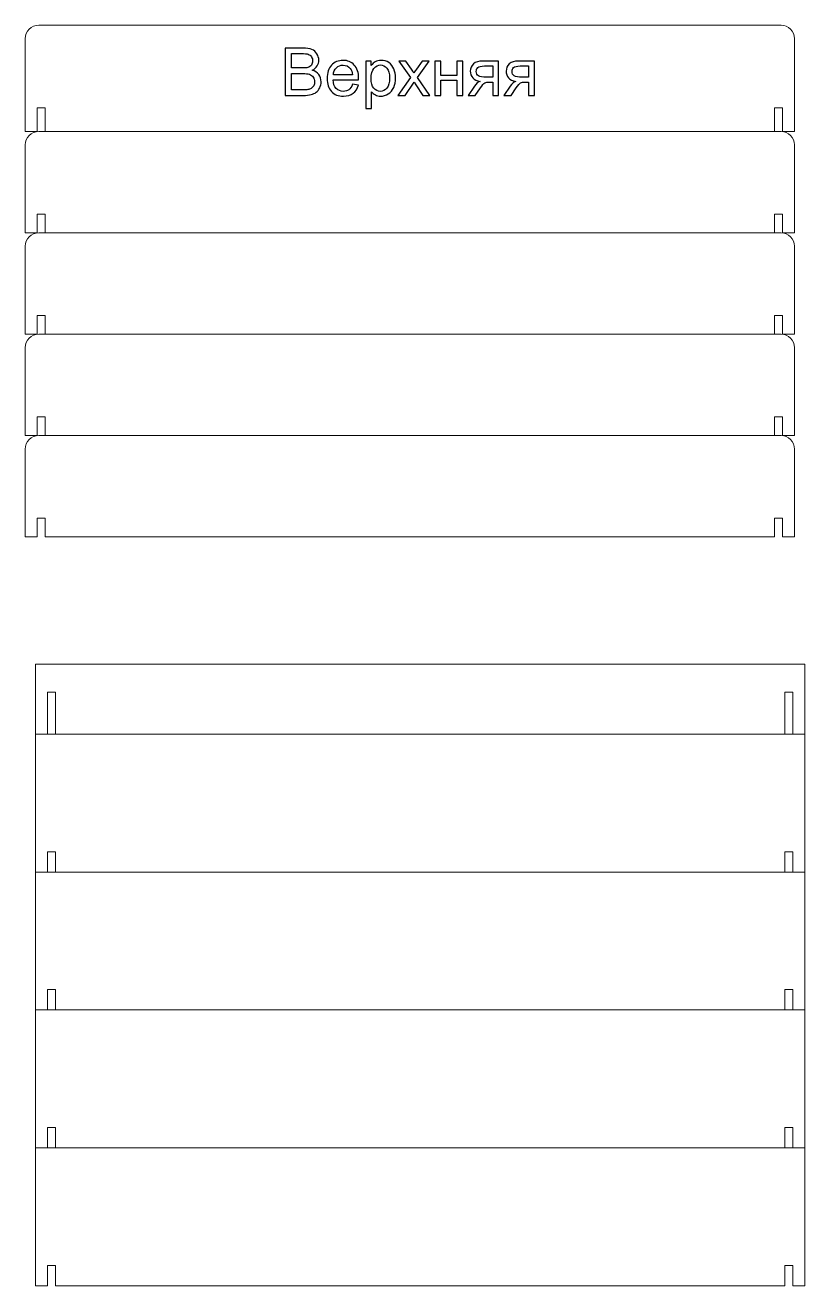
# Model space of a CAD drawing. Header units: millimetres. Extents: x -454 to 990, y 281 to 1604.
# Drawn here: x 413 to 990, y 281 to 1215 of the extents above; entities that cross this region are included whole.
import ezdxf

# ---------------------------------------------------------------- set-up
doc = ezdxf.new("R2010")
doc.units = ezdxf.units.MM
doc.header["$MEASUREMENT"] = 0
doc.layers.add('layer 1', color=7, linetype='Continuous')

msp = doc.modelspace()

# ---------------------------------------------------------------- linework, layer by layer
at = {"layer": 'layer 1', "color": 250, "lineweight": 9}
for points, knots in [([(967.9104, 1136.2406), (967.9104, 1136.2406), (967.9104, 1153.7273), (967.9104, 1153.7273), (967.9104, 1153.7273), (967.9104, 1153.7273), (969.0148, 1153.7273), (969.0148, 1153.7273), (969.0148, 1153.7273), (969.0148, 1153.7273), (972.7148, 1153.7273), (972.7148, 1153.7273), (972.7148, 1153.7273), (972.7148, 1153.7273), (973.8104, 1153.7273), (973.8104, 1153.7273), (973.8104, 1153.7273), (973.8104, 1153.7273), (973.8104, 1136.2351), (973.8104, 1136.2351), (973.8104, 1136.2351), (973.8104, 1136.2351), (982.7204, 1136.1908), (982.7204, 1136.1908), (982.7204, 1136.1908), (982.7204, 1136.1908), (982.7204, 1204.9337), (982.7204, 1204.9337), (982.7204, 1204.9337), (982.7204, 1210.4337), (978.2152, 1214.9337), (972.7244, 1214.9337), (972.7244, 1214.9337), (972.7244, 1214.9337), (422.7164, 1214.9337), (422.7164, 1214.9337), (422.7164, 1214.9337), (417.2256, 1214.9337), (412.7204, 1210.4336), (412.7204, 1204.9337), (412.7204, 1204.9337), (412.7204, 1204.9337), (412.7204, 1136.1908), (412.7204, 1136.1908), (412.7204, 1136.1908), (412.7204, 1136.1908), (421.6148, 1136.1908), (421.6148, 1136.1908), (421.6148, 1136.1908), (421.6148, 1136.1908), (421.6148, 1153.6273), (421.6148, 1153.6273), (421.6148, 1153.6273), (421.6148, 1153.6273), (422.726, 1153.6273), (422.726, 1153.6273), (422.726, 1153.6273), (422.726, 1153.6273), (426.426, 1153.6273), (426.426, 1153.6273), (426.426, 1153.6273), (426.426, 1153.6273), (427.5148, 1153.6273), (427.5148, 1153.6273), (427.5148, 1153.6273), (427.5148, 1153.6273), (427.5148, 1136.191), (427.5148, 1136.191)], [0, 0, 0, 0, 0.05555556, 0.05555556, 0.05555556, 0.05555556, 0.11111111, 0.11111111, 0.11111111, 0.11111111, 0.16666667, 0.16666667, 0.16666667, 0.16666667, 0.22222222, 0.22222222, 0.22222222, 0.22222222, 0.27777778, 0.27777778, 0.27777778, 0.27777778, 0.33333333, 0.33333333, 0.33333333, 0.33333333, 0.38888889, 0.38888889, 0.38888889, 0.38888889, 0.44444444, 0.44444444, 0.44444444, 0.44444444, 0.5, 0.5, 0.5, 0.5, 0.55555556, 0.55555556, 0.55555556, 0.55555556, 0.61111111, 0.61111111, 0.61111111, 0.61111111, 0.66666667, 0.66666667, 0.66666667, 0.66666667, 0.72222222, 0.72222222, 0.72222222, 0.72222222, 0.77777778, 0.77777778, 0.77777778, 0.77777778, 0.83333333, 0.83333333, 0.83333333, 0.83333333, 0.88888889, 0.88888889, 0.88888889, 0.88888889, 1, 1, 1, 1]), ([(967.9104, 1061.1193), (967.9104, 1061.1193), (967.9104, 1075.0195), (967.9104, 1075.0195), (967.9104, 1075.0195), (967.9104, 1075.0195), (969.0148, 1075.0195), (969.0148, 1075.0195), (969.0148, 1075.0195), (969.0148, 1075.0195), (972.7148, 1075.0195), (972.7148, 1075.0195), (972.7148, 1075.0195), (972.7148, 1075.0195), (973.8104, 1075.0195), (973.8104, 1075.0195), (973.8104, 1075.0195), (973.8104, 1075.0195), (973.8104, 1061.1138), (973.8104, 1061.1138), (973.8104, 1061.1138), (973.8104, 1061.1138), (982.7204, 1061.0695), (982.7204, 1061.0695), (982.7204, 1061.0695), (982.7204, 1061.0695), (982.7204, 1126.2259), (982.7204, 1126.2259), (982.7204, 1126.2259), (982.7204, 1131.7259), (978.2152, 1136.2259), (972.7244, 1136.2259), (972.7244, 1136.2259), (972.7244, 1136.2259), (422.7164, 1136.2259), (422.7164, 1136.2259), (422.7164, 1136.2259), (417.2256, 1136.2259), (412.7204, 1131.7258), (412.7204, 1126.2259), (412.7204, 1126.2259), (412.7204, 1126.2259), (412.7204, 1061.0695), (412.7204, 1061.0695), (412.7204, 1061.0695), (412.7204, 1061.0695), (421.6148, 1061.0814), (421.6148, 1061.0814), (421.6148, 1061.0814), (421.6148, 1061.0814), (421.6148, 1074.9195), (421.6148, 1074.9195), (421.6148, 1074.9195), (421.6148, 1074.9195), (422.726, 1074.9195), (422.726, 1074.9195), (422.726, 1074.9195), (422.726, 1074.9195), (426.426, 1074.9195), (426.426, 1074.9195), (426.426, 1074.9195), (426.426, 1074.9195), (427.5148, 1074.9195), (427.5148, 1074.9195), (427.5148, 1074.9195), (427.5148, 1074.9195), (427.5148, 1061.0697), (427.5148, 1061.0697)], [0, 0, 0, 0, 0.05555556, 0.05555556, 0.05555556, 0.05555556, 0.11111111, 0.11111111, 0.11111111, 0.11111111, 0.16666667, 0.16666667, 0.16666667, 0.16666667, 0.22222222, 0.22222222, 0.22222222, 0.22222222, 0.27777778, 0.27777778, 0.27777778, 0.27777778, 0.33333333, 0.33333333, 0.33333333, 0.33333333, 0.38888889, 0.38888889, 0.38888889, 0.38888889, 0.44444444, 0.44444444, 0.44444444, 0.44444444, 0.5, 0.5, 0.5, 0.5, 0.55555556, 0.55555556, 0.55555556, 0.55555556, 0.61111111, 0.61111111, 0.61111111, 0.61111111, 0.66666667, 0.66666667, 0.66666667, 0.66666667, 0.72222222, 0.72222222, 0.72222222, 0.72222222, 0.77777778, 0.77777778, 0.77777778, 0.77777778, 0.83333333, 0.83333333, 0.83333333, 0.83333333, 0.88888889, 0.88888889, 0.88888889, 0.88888889, 1, 1, 1, 1]), ([(967.9104, 985.9844), (967.9104, 985.9844), (967.9104, 999.8846), (967.9104, 999.8846), (967.9104, 999.8846), (967.9104, 999.8846), (969.0148, 999.8846), (969.0148, 999.8846), (969.0148, 999.8846), (969.0148, 999.8846), (972.7148, 999.8846), (972.7148, 999.8846), (972.7148, 999.8846), (972.7148, 999.8846), (973.8104, 999.8846), (973.8104, 999.8846), (973.8104, 999.8846), (973.8104, 999.8846), (973.8104, 985.9789), (973.8104, 985.9789), (973.8104, 985.9789), (973.8104, 985.9789), (982.7204, 985.9346), (982.7204, 985.9346), (982.7204, 985.9346), (982.7204, 985.9346), (982.7204, 1051.091), (982.7204, 1051.091), (982.7204, 1051.091), (982.7204, 1056.591), (978.2152, 1061.091), (972.7244, 1061.091), (972.7244, 1061.091), (972.7244, 1061.091), (422.7164, 1061.091), (422.7164, 1061.091), (422.7164, 1061.091), (417.2256, 1061.091), (412.7204, 1056.5909), (412.7204, 1051.091), (412.7204, 1051.091), (412.7204, 1051.091), (412.7204, 985.9346), (412.7204, 985.9346), (412.7204, 985.9346), (412.7204, 985.9346), (421.6148, 985.9465), (421.6148, 985.9465), (421.6148, 985.9465), (421.6148, 985.9465), (421.6148, 999.7846), (421.6148, 999.7846), (421.6148, 999.7846), (421.6148, 999.7846), (422.726, 999.7846), (422.726, 999.7846), (422.726, 999.7846), (422.726, 999.7846), (426.426, 999.7846), (426.426, 999.7846), (426.426, 999.7846), (426.426, 999.7846), (427.5148, 999.7846), (427.5148, 999.7846), (427.5148, 999.7846), (427.5148, 999.7846), (427.5148, 985.9348), (427.5148, 985.9348)], [0, 0, 0, 0, 0.05555556, 0.05555556, 0.05555556, 0.05555556, 0.11111111, 0.11111111, 0.11111111, 0.11111111, 0.16666667, 0.16666667, 0.16666667, 0.16666667, 0.22222222, 0.22222222, 0.22222222, 0.22222222, 0.27777778, 0.27777778, 0.27777778, 0.27777778, 0.33333333, 0.33333333, 0.33333333, 0.33333333, 0.38888889, 0.38888889, 0.38888889, 0.38888889, 0.44444444, 0.44444444, 0.44444444, 0.44444444, 0.5, 0.5, 0.5, 0.5, 0.55555556, 0.55555556, 0.55555556, 0.55555556, 0.61111111, 0.61111111, 0.61111111, 0.61111111, 0.66666667, 0.66666667, 0.66666667, 0.66666667, 0.72222222, 0.72222222, 0.72222222, 0.72222222, 0.77777778, 0.77777778, 0.77777778, 0.77777778, 0.83333333, 0.83333333, 0.83333333, 0.83333333, 0.88888889, 0.88888889, 0.88888889, 0.88888889, 1, 1, 1, 1]), ([(967.9104, 910.8424), (967.9104, 910.8424), (967.9104, 924.7426), (967.9104, 924.7426), (967.9104, 924.7426), (967.9104, 924.7426), (969.0148, 924.7426), (969.0148, 924.7426), (969.0148, 924.7426), (969.0148, 924.7426), (972.7148, 924.7426), (972.7148, 924.7426), (972.7148, 924.7426), (972.7148, 924.7426), (973.8104, 924.7426), (973.8104, 924.7426), (973.8104, 924.7426), (973.8104, 924.7426), (973.8104, 910.8369), (973.8104, 910.8369), (973.8104, 910.8369), (973.8104, 910.8369), (982.7204, 910.7926), (982.7204, 910.7926), (982.7204, 910.7926), (982.7204, 910.7926), (982.7204, 975.949), (982.7204, 975.949), (982.7204, 975.949), (982.7204, 981.449), (978.2152, 985.949), (972.7244, 985.949), (972.7244, 985.949), (972.7244, 985.949), (422.7164, 985.949), (422.7164, 985.949), (422.7164, 985.949), (417.2256, 985.949), (412.7204, 981.4489), (412.7204, 975.949), (412.7204, 975.949), (412.7204, 975.949), (412.7204, 910.7926), (412.7204, 910.7926), (412.7204, 910.7926), (412.7204, 910.7926), (421.6148, 910.8045), (421.6148, 910.8045), (421.6148, 910.8045), (421.6148, 910.8045), (421.6148, 924.6426), (421.6148, 924.6426), (421.6148, 924.6426), (421.6148, 924.6426), (422.726, 924.6426), (422.726, 924.6426), (422.726, 924.6426), (422.726, 924.6426), (426.426, 924.6426), (426.426, 924.6426), (426.426, 924.6426), (426.426, 924.6426), (427.5148, 924.6426), (427.5148, 924.6426), (427.5148, 924.6426), (427.5148, 924.6426), (427.5148, 910.7928), (427.5148, 910.7928)], [0, 0, 0, 0, 0.05555556, 0.05555556, 0.05555556, 0.05555556, 0.11111111, 0.11111111, 0.11111111, 0.11111111, 0.16666667, 0.16666667, 0.16666667, 0.16666667, 0.22222222, 0.22222222, 0.22222222, 0.22222222, 0.27777778, 0.27777778, 0.27777778, 0.27777778, 0.33333333, 0.33333333, 0.33333333, 0.33333333, 0.38888889, 0.38888889, 0.38888889, 0.38888889, 0.44444444, 0.44444444, 0.44444444, 0.44444444, 0.5, 0.5, 0.5, 0.5, 0.55555556, 0.55555556, 0.55555556, 0.55555556, 0.61111111, 0.61111111, 0.61111111, 0.61111111, 0.66666667, 0.66666667, 0.66666667, 0.66666667, 0.72222222, 0.72222222, 0.72222222, 0.72222222, 0.77777778, 0.77777778, 0.77777778, 0.77777778, 0.83333333, 0.83333333, 0.83333333, 0.83333333, 0.88888889, 0.88888889, 0.88888889, 0.88888889, 1, 1, 1, 1]), ([(973.8104, 835.702), (973.8104, 835.702), (982.7204, 835.6577), (982.7204, 835.6577), (982.7204, 835.6577), (982.7204, 835.6577), (982.7204, 900.8141), (982.7204, 900.8141), (982.7204, 900.8141), (982.7204, 906.3141), (978.2152, 910.8141), (972.7244, 910.8141), (972.7244, 910.8141), (972.7244, 910.8141), (422.7164, 910.8141), (422.7164, 910.8141), (422.7164, 910.8141), (417.2256, 910.8141), (412.7204, 906.314), (412.7204, 900.8141), (412.7204, 900.8141), (412.7204, 900.8141), (412.7204, 835.6577), (412.7204, 835.6577), (412.7204, 835.6577), (412.7204, 835.6577), (421.6148, 835.6696), (421.6148, 835.6696), (421.6148, 835.6696), (421.6148, 835.6696), (421.6148, 849.5077), (421.6148, 849.5077), (421.6148, 849.5077), (421.6148, 849.5077), (422.726, 849.5077), (422.726, 849.5077), (422.726, 849.5077), (422.726, 849.5077), (426.426, 849.5077), (426.426, 849.5077), (426.426, 849.5077), (426.426, 849.5077), (427.5148, 849.5077), (427.5148, 849.5077), (427.5148, 849.5077), (427.5148, 849.5077), (427.5148, 835.6579), (427.5148, 835.6579), (427.5148, 835.6579), (427.5148, 835.6579), (967.9104, 835.7075), (967.9104, 835.7075), (967.9104, 835.7075), (967.9104, 835.7075), (967.9104, 849.6077), (967.9104, 849.6077), (967.9104, 849.6077), (967.9104, 849.6077), (969.0148, 849.6077), (969.0148, 849.6077), (969.0148, 849.6077), (969.0148, 849.6077), (972.7148, 849.6077), (972.7148, 849.6077), (972.7148, 849.6077), (972.7148, 849.6077), (973.8104, 849.6077), (973.8104, 849.6077), (973.8104, 849.6077), (973.8104, 849.6077), (973.8104, 835.702), (973.8104, 835.702)], [0, 0, 0, 0, 0.05263158, 0.05263158, 0.05263158, 0.05263158, 0.10526316, 0.10526316, 0.10526316, 0.10526316, 0.15789474, 0.15789474, 0.15789474, 0.15789474, 0.21052632, 0.21052632, 0.21052632, 0.21052632, 0.26315789, 0.26315789, 0.26315789, 0.26315789, 0.31578947, 0.31578947, 0.31578947, 0.31578947, 0.36842105, 0.36842105, 0.36842105, 0.36842105, 0.42105263, 0.42105263, 0.42105263, 0.42105263, 0.47368421, 0.47368421, 0.47368421, 0.47368421, 0.52631579, 0.52631579, 0.52631579, 0.52631579, 0.57894737, 0.57894737, 0.57894737, 0.57894737, 0.63157895, 0.63157895, 0.63157895, 0.63157895, 0.68421053, 0.68421053, 0.68421053, 0.68421053, 0.73684211, 0.73684211, 0.73684211, 0.73684211, 0.78947368, 0.78947368, 0.78947368, 0.78947368, 0.84210526, 0.84210526, 0.84210526, 0.84210526, 0.89473684, 0.89473684, 0.89473684, 0.89473684, 1, 1, 1, 1]), ([(975.5463, 689.4929), (975.5463, 689.4929), (975.5463, 720.6747), (975.5463, 720.6747), (975.5463, 720.6747), (975.5463, 720.6747), (976.6443, 720.6747), (976.6443, 720.6747), (976.6443, 720.6747), (976.6443, 720.6747), (980.3443, 720.6747), (980.3443, 720.6747), (980.3443, 720.6747), (980.3443, 720.6747), (981.4463, 720.6747), (981.4463, 720.6747), (981.4463, 720.6747), (981.4463, 720.6747), (981.4463, 689.489), (981.4463, 689.489), (981.4463, 689.489), (981.4463, 689.489), (990.3443, 689.489), (990.3443, 689.489), (990.3443, 689.489), (990.3443, 689.489), (990.3443, 741.3829), (990.3443, 741.3829), (990.3443, 741.3829), (990.3443, 741.3829), (420.3443, 741.3829), (420.3443, 741.3829), (420.3443, 741.3829), (420.3443, 741.3829), (420.3443, 689.489), (420.3443, 689.489), (420.3443, 689.489), (420.3443, 689.489), (429.2311, 689.4891), (429.2311, 689.4891), (429.2311, 689.4891), (429.2311, 689.4891), (429.2311, 720.6747), (429.2311, 720.6747), (429.2311, 720.6747), (429.2311, 720.6747), (430.3443, 720.6747), (430.3443, 720.6747), (430.3443, 720.6747), (430.3443, 720.6747), (434.0443, 720.6747), (434.0443, 720.6747), (434.0443, 720.6747), (434.0443, 720.6747), (435.1311, 720.6747), (435.1311, 720.6747), (435.1311, 720.6747), (435.1311, 720.6747), (435.1311, 689.491), (435.1311, 689.491)], [0, 0, 0, 0, 0.0625, 0.0625, 0.0625, 0.0625, 0.125, 0.125, 0.125, 0.125, 0.1875, 0.1875, 0.1875, 0.1875, 0.25, 0.25, 0.25, 0.25, 0.3125, 0.3125, 0.3125, 0.3125, 0.375, 0.375, 0.375, 0.375, 0.4375, 0.4375, 0.4375, 0.4375, 0.5, 0.5, 0.5, 0.5, 0.5625, 0.5625, 0.5625, 0.5625, 0.625, 0.625, 0.625, 0.625, 0.6875, 0.6875, 0.6875, 0.6875, 0.75, 0.75, 0.75, 0.75, 0.8125, 0.8125, 0.8125, 0.8125, 0.875, 0.875, 0.875, 0.875, 1, 1, 1, 1]), ([(975.5463, 587.2966), (975.5463, 587.2966), (975.5463, 602.4035), (975.5463, 602.4035), (975.5463, 602.4035), (975.5463, 602.4035), (976.6443, 602.4035), (976.6443, 602.4035), (976.6443, 602.4035), (976.6443, 602.4035), (980.3443, 602.4035), (980.3443, 602.4035), (980.3443, 602.4035), (980.3443, 602.4035), (981.4463, 602.4035), (981.4463, 602.4035), (981.4463, 602.4035), (981.4463, 602.4035), (981.4463, 587.2927), (981.4463, 587.2927), (981.4463, 587.2927), (981.4463, 587.2927), (990.3443, 587.2927), (990.3443, 587.2927), (990.3443, 587.2927), (990.3443, 587.2927), (990.3443, 689.4916), (990.3443, 689.4916), (990.3443, 689.4916), (990.3443, 689.4916), (420.3443, 689.4916), (420.3443, 689.4916), (420.3443, 689.4916), (420.3443, 689.4916), (420.3443, 587.2927), (420.3443, 587.2927), (420.3443, 587.2927), (420.3443, 587.2927), (429.2311, 587.2928), (429.2311, 587.2928), (429.2311, 587.2928), (429.2311, 587.2928), (429.2311, 602.4035), (429.2311, 602.4035), (429.2311, 602.4035), (429.2311, 602.4035), (430.3443, 602.4035), (430.3443, 602.4035), (430.3443, 602.4035), (430.3443, 602.4035), (434.0443, 602.4035), (434.0443, 602.4035), (434.0443, 602.4035), (434.0443, 602.4035), (435.1311, 602.4035), (435.1311, 602.4035), (435.1311, 602.4035), (435.1311, 602.4035), (435.1311, 587.2947), (435.1311, 587.2947)], [0, 0, 0, 0, 0.0625, 0.0625, 0.0625, 0.0625, 0.125, 0.125, 0.125, 0.125, 0.1875, 0.1875, 0.1875, 0.1875, 0.25, 0.25, 0.25, 0.25, 0.3125, 0.3125, 0.3125, 0.3125, 0.375, 0.375, 0.375, 0.375, 0.4375, 0.4375, 0.4375, 0.4375, 0.5, 0.5, 0.5, 0.5, 0.5625, 0.5625, 0.5625, 0.5625, 0.625, 0.625, 0.625, 0.625, 0.6875, 0.6875, 0.6875, 0.6875, 0.75, 0.75, 0.75, 0.75, 0.8125, 0.8125, 0.8125, 0.8125, 0.875, 0.875, 0.875, 0.875, 1, 1, 1, 1]), ([(975.5463, 485.0999), (975.5463, 485.0999), (975.5463, 500.2068), (975.5463, 500.2068), (975.5463, 500.2068), (975.5463, 500.2068), (976.6443, 500.2068), (976.6443, 500.2068), (976.6443, 500.2068), (976.6443, 500.2068), (980.3443, 500.2068), (980.3443, 500.2068), (980.3443, 500.2068), (980.3443, 500.2068), (981.4463, 500.2068), (981.4463, 500.2068), (981.4463, 500.2068), (981.4463, 500.2068), (981.4463, 485.096), (981.4463, 485.096), (981.4463, 485.096), (981.4463, 485.096), (990.3443, 485.096), (990.3443, 485.096), (990.3443, 485.096), (990.3443, 485.096), (990.3443, 587.2949), (990.3443, 587.2949), (990.3443, 587.2949), (990.3443, 587.2949), (420.3443, 587.2949), (420.3443, 587.2949), (420.3443, 587.2949), (420.3443, 587.2949), (420.3443, 485.096), (420.3443, 485.096), (420.3443, 485.096), (420.3443, 485.096), (429.2311, 485.0961), (429.2311, 485.0961), (429.2311, 485.0961), (429.2311, 485.0961), (429.2311, 500.2068), (429.2311, 500.2068), (429.2311, 500.2068), (429.2311, 500.2068), (430.3443, 500.2068), (430.3443, 500.2068), (430.3443, 500.2068), (430.3443, 500.2068), (434.0443, 500.2068), (434.0443, 500.2068), (434.0443, 500.2068), (434.0443, 500.2068), (435.1311, 500.2068), (435.1311, 500.2068), (435.1311, 500.2068), (435.1311, 500.2068), (435.1311, 485.098), (435.1311, 485.098)], [0, 0, 0, 0, 0.0625, 0.0625, 0.0625, 0.0625, 0.125, 0.125, 0.125, 0.125, 0.1875, 0.1875, 0.1875, 0.1875, 0.25, 0.25, 0.25, 0.25, 0.3125, 0.3125, 0.3125, 0.3125, 0.375, 0.375, 0.375, 0.375, 0.4375, 0.4375, 0.4375, 0.4375, 0.5, 0.5, 0.5, 0.5, 0.5625, 0.5625, 0.5625, 0.5625, 0.625, 0.625, 0.625, 0.625, 0.6875, 0.6875, 0.6875, 0.6875, 0.75, 0.75, 0.75, 0.75, 0.8125, 0.8125, 0.8125, 0.8125, 0.875, 0.875, 0.875, 0.875, 1, 1, 1, 1]), ([(975.5463, 382.9032), (975.5463, 382.9032), (975.5463, 398.0101), (975.5463, 398.0101), (975.5463, 398.0101), (975.5463, 398.0101), (976.6443, 398.0101), (976.6443, 398.0101), (976.6443, 398.0101), (976.6443, 398.0101), (980.3443, 398.0101), (980.3443, 398.0101), (980.3443, 398.0101), (980.3443, 398.0101), (981.4463, 398.0101), (981.4463, 398.0101), (981.4463, 398.0101), (981.4463, 398.0101), (981.4463, 382.8993), (981.4463, 382.8993), (981.4463, 382.8993), (981.4463, 382.8993), (990.3443, 382.8993), (990.3443, 382.8993), (990.3443, 382.8993), (990.3443, 382.8993), (990.3443, 485.0982), (990.3443, 485.0982), (990.3443, 485.0982), (990.3443, 485.0982), (420.3443, 485.0982), (420.3443, 485.0982), (420.3443, 485.0982), (420.3443, 485.0982), (420.3443, 382.8993), (420.3443, 382.8993), (420.3443, 382.8993), (420.3443, 382.8993), (429.2311, 382.8994), (429.2311, 382.8994), (429.2311, 382.8994), (429.2311, 382.8994), (429.2311, 398.0101), (429.2311, 398.0101), (429.2311, 398.0101), (429.2311, 398.0101), (430.3443, 398.0101), (430.3443, 398.0101), (430.3443, 398.0101), (430.3443, 398.0101), (434.0443, 398.0101), (434.0443, 398.0101), (434.0443, 398.0101), (434.0443, 398.0101), (435.1311, 398.0101), (435.1311, 398.0101), (435.1311, 398.0101), (435.1311, 398.0101), (435.1311, 382.9013), (435.1311, 382.9013)], [0, 0, 0, 0, 0.0625, 0.0625, 0.0625, 0.0625, 0.125, 0.125, 0.125, 0.125, 0.1875, 0.1875, 0.1875, 0.1875, 0.25, 0.25, 0.25, 0.25, 0.3125, 0.3125, 0.3125, 0.3125, 0.375, 0.375, 0.375, 0.375, 0.4375, 0.4375, 0.4375, 0.4375, 0.5, 0.5, 0.5, 0.5, 0.5625, 0.5625, 0.5625, 0.5625, 0.625, 0.625, 0.625, 0.625, 0.6875, 0.6875, 0.6875, 0.6875, 0.75, 0.75, 0.75, 0.75, 0.8125, 0.8125, 0.8125, 0.8125, 0.875, 0.875, 0.875, 0.875, 1, 1, 1, 1]), ([(976.6444, 295.8142), (976.6444, 295.8142), (980.3443, 295.8142), (980.3443, 295.8142), (980.3443, 295.8142), (980.3443, 295.8142), (981.4464, 295.8142), (981.4464, 295.8142), (981.4464, 295.8142), (981.4464, 295.8142), (981.4464, 280.7034), (981.4464, 280.7034), (981.4464, 280.7034), (981.4464, 280.7034), (990.3443, 280.7034), (990.3443, 280.7034), (990.3443, 280.7034), (990.3443, 280.7034), (990.3443, 382.9023), (990.3443, 382.9023), (990.3443, 382.9023), (990.3443, 382.9023), (420.3443, 382.9023), (420.3443, 382.9023), (420.3443, 382.9023), (420.3443, 382.9023), (420.3443, 280.7034), (420.3443, 280.7034), (420.3443, 280.7034), (420.3443, 280.7034), (429.2311, 280.7035), (429.2311, 280.7035), (429.2311, 280.7035), (429.2311, 280.7035), (429.2311, 295.8142), (429.2311, 295.8142), (429.2311, 295.8142), (429.2311, 295.8142), (430.3443, 295.8142), (430.3443, 295.8142), (430.3443, 295.8142), (430.3443, 295.8142), (434.0443, 295.8142), (434.0443, 295.8142), (434.0443, 295.8142), (434.0443, 295.8142), (435.1311, 295.8142), (435.1311, 295.8142), (435.1311, 295.8142), (435.1311, 295.8142), (435.1311, 280.7054), (435.1311, 280.7054), (435.1311, 280.7054), (435.1311, 280.7054), (975.5464, 280.7073), (975.5464, 280.7073), (975.5464, 280.7073), (975.5464, 280.7073), (975.5464, 295.8142), (975.5464, 295.8142), (975.5464, 295.8142), (975.5464, 295.8142), (976.6444, 295.8142), (976.6444, 295.8142)], [0, 0, 0, 0, 0.05882353, 0.05882353, 0.05882353, 0.05882353, 0.11764706, 0.11764706, 0.11764706, 0.11764706, 0.17647059, 0.17647059, 0.17647059, 0.17647059, 0.23529412, 0.23529412, 0.23529412, 0.23529412, 0.29411765, 0.29411765, 0.29411765, 0.29411765, 0.35294118, 0.35294118, 0.35294118, 0.35294118, 0.41176471, 0.41176471, 0.41176471, 0.41176471, 0.47058824, 0.47058824, 0.47058824, 0.47058824, 0.52941176, 0.52941176, 0.52941176, 0.52941176, 0.58823529, 0.58823529, 0.58823529, 0.58823529, 0.64705882, 0.64705882, 0.64705882, 0.64705882, 0.70588235, 0.70588235, 0.70588235, 0.70588235, 0.76470588, 0.76470588, 0.76470588, 0.76470588, 0.82352941, 0.82352941, 0.82352941, 0.82352941, 0.88235294, 0.88235294, 0.88235294, 0.88235294, 1, 1, 1, 1])]:
    msp.add_open_spline(points, degree=3, knots=knots, dxfattribs=at)
at = {"layer": 'layer 1', "color": 250}
for points, knots in [([(605.4301, 1162.8854), (605.4301, 1162.8854), (605.4301, 1197.9985), (605.4301, 1197.9985), (605.4301, 1197.9985), (605.4301, 1197.9985), (618.6056, 1197.9985), (618.6056, 1197.9985), (618.6056, 1197.9985), (621.2865, 1197.9985), (623.4361, 1197.647), (625.0627, 1196.9359), (625.0627, 1196.9359), (626.681, 1196.2248), (627.9479, 1195.1296), (628.8633, 1193.6502), (628.8633, 1193.6502), (629.7869, 1192.179), (630.2446, 1190.6342), (630.2446, 1189.0159), (630.2446, 1189.0159), (630.2446, 1187.5201), (629.8359, 1186.1061), (629.0268, 1184.782), (629.0268, 1184.782), (628.2176, 1183.4579), (626.9916, 1182.3872), (625.3487, 1181.5699), (625.3487, 1181.5699), (627.4738, 1180.9487), (629.1085, 1179.8861), (630.2446, 1178.3822), (630.2446, 1178.3822), (631.3889, 1176.8865), (631.961, 1175.1129), (631.961, 1173.0695), (631.961, 1173.0695), (631.961, 1171.4185), (631.6096, 1169.89), (630.9148, 1168.476), (630.9148, 1168.476), (630.2201, 1167.062), (629.3619, 1165.975), (628.3402, 1165.2067), (628.3402, 1165.2067), (627.3185, 1164.4465), (626.0353, 1163.8662), (624.4987, 1163.4739), (624.4987, 1163.4739), (622.9539, 1163.0816), (621.0658, 1162.8854), (618.8263, 1162.8854), (618.8263, 1162.8854), (618.8263, 1162.8854), (605.4301, 1162.8854), (605.4301, 1162.8854)], [0, 0, 0, 0, 0.06666667, 0.06666667, 0.06666667, 0.06666667, 0.13333333, 0.13333333, 0.13333333, 0.13333333, 0.2, 0.2, 0.2, 0.2, 0.26666667, 0.26666667, 0.26666667, 0.26666667, 0.33333333, 0.33333333, 0.33333333, 0.33333333, 0.4, 0.4, 0.4, 0.4, 0.46666667, 0.46666667, 0.46666667, 0.46666667, 0.53333333, 0.53333333, 0.53333333, 0.53333333, 0.6, 0.6, 0.6, 0.6, 0.66666667, 0.66666667, 0.66666667, 0.66666667, 0.73333333, 0.73333333, 0.73333333, 0.73333333, 0.8, 0.8, 0.8, 0.8, 0.86666667, 0.86666667, 0.86666667, 0.86666667, 1, 1, 1, 1]), ([(610.0889, 1183.2372), (610.0889, 1183.2372), (617.682, 1183.2372), (617.682, 1183.2372), (617.682, 1183.2372), (619.7417, 1183.2372), (621.2211, 1183.3762), (622.112, 1183.6459), (622.112, 1183.6459), (623.2972, 1183.9974), (624.1881, 1184.5859), (624.7848, 1185.4032), (624.7848, 1185.4032), (625.3814, 1186.2206), (625.6838, 1187.2422), (625.6838, 1188.4764), (625.6838, 1188.4764), (625.6838, 1189.6452), (625.4059, 1190.6751), (624.842, 1191.5578), (624.842, 1191.5578), (624.2862, 1192.4487), (623.4852, 1193.0617), (622.4472, 1193.3887), (622.4472, 1193.3887), (621.4091, 1193.7156), (619.6273, 1193.8791), (617.1099, 1193.8791), (617.1099, 1193.8791), (617.1099, 1193.8791), (610.0889, 1193.8791), (610.0889, 1193.8791), (610.0889, 1193.8791), (610.0889, 1193.8791), (610.0889, 1183.2372), (610.0889, 1183.2372)], [0, 0, 0, 0, 0.1, 0.1, 0.1, 0.1, 0.2, 0.2, 0.2, 0.2, 0.3, 0.3, 0.3, 0.3, 0.4, 0.4, 0.4, 0.4, 0.5, 0.5, 0.5, 0.5, 0.6, 0.6, 0.6, 0.6, 0.7, 0.7, 0.7, 0.7, 0.8, 0.8, 0.8, 0.8, 1, 1, 1, 1]), ([(655.1573, 1171.1242), (655.1573, 1171.1242), (659.6199, 1170.5357), (659.6199, 1170.5357), (659.6199, 1170.5357), (658.9252, 1167.9448), (657.6256, 1165.9259), (655.7294, 1164.4956), (655.7294, 1164.4956), (653.8332, 1163.0652), (651.4138, 1162.346), (648.4632, 1162.346), (648.4632, 1162.346), (644.7525, 1162.346), (641.81, 1163.4902), (639.6359, 1165.7788), (639.6359, 1165.7788), (637.4618, 1168.0592), (636.3747, 1171.2713), (636.3747, 1175.3989), (636.3747, 1175.3989), (636.3747, 1179.6655), (637.4699, 1182.9839), (639.6686, 1185.3378), (639.6686, 1185.3378), (641.8672, 1187.6999), (644.7198, 1188.8769), (648.2262, 1188.8769), (648.2262, 1188.8769), (651.6182, 1188.8769), (654.3889, 1187.7245), (656.5386, 1185.4114), (656.5386, 1185.4114), (658.6882, 1183.0983), (659.7671, 1179.8453), (659.7671, 1175.6523), (659.7671, 1175.6523), (659.7671, 1175.3989), (659.7589, 1175.0148), (659.7425, 1174.508), (659.7425, 1174.508), (659.7425, 1174.508), (640.7884, 1174.508), (640.7884, 1174.508), (640.7884, 1174.508), (640.9518, 1171.7209), (641.7365, 1169.5794), (643.1587, 1168.1001), (643.1587, 1168.1001), (644.5727, 1166.6207), (646.3463, 1165.8769), (648.4632, 1165.8769), (648.4632, 1165.8769), (650.0407, 1165.8769), (651.3893, 1166.2937), (652.5009, 1167.1274), (652.5009, 1167.1274), (653.6206, 1167.9611), (654.5034, 1169.2934), (655.1573, 1171.1242)], [0, 0, 0, 0, 0.0625, 0.0625, 0.0625, 0.0625, 0.125, 0.125, 0.125, 0.125, 0.1875, 0.1875, 0.1875, 0.1875, 0.25, 0.25, 0.25, 0.25, 0.3125, 0.3125, 0.3125, 0.3125, 0.375, 0.375, 0.375, 0.375, 0.4375, 0.4375, 0.4375, 0.4375, 0.5, 0.5, 0.5, 0.5, 0.5625, 0.5625, 0.5625, 0.5625, 0.625, 0.625, 0.625, 0.625, 0.6875, 0.6875, 0.6875, 0.6875, 0.75, 0.75, 0.75, 0.75, 0.8125, 0.8125, 0.8125, 0.8125, 0.875, 0.875, 0.875, 0.875, 1, 1, 1, 1]), ([(665.0716, 1153.1263), (665.0716, 1153.1263), (665.0716, 1188.3375), (665.0716, 1188.3375), (665.0716, 1188.3375), (665.0716, 1188.3375), (668.9948, 1188.3375), (668.9948, 1188.3375), (668.9948, 1188.3375), (668.9948, 1188.3375), (668.9948, 1184.9945), (668.9948, 1184.9945), (668.9948, 1184.9945), (669.9184, 1186.2859), (670.9646, 1187.2586), (672.1334, 1187.9043), (672.1334, 1187.9043), (673.2941, 1188.55), (674.7081, 1188.8769), (676.3673, 1188.8769), (676.3673, 1188.8769), (678.5414, 1188.8769), (680.454, 1188.3211), (682.1132, 1187.2014), (682.1132, 1187.2014), (683.7724, 1186.0898), (685.0229, 1184.5123), (685.873, 1182.4853), (685.873, 1182.4853), (686.7148, 1180.4501), (687.1398, 1178.2269), (687.1398, 1175.7994), (687.1398, 1175.7994), (687.1398, 1173.2084), (686.674, 1170.8708), (685.7422, 1168.7866), (685.7422, 1168.7866), (684.8104, 1166.7106), (683.4536, 1165.1167), (681.6718, 1164.0052), (681.6718, 1164.0052), (679.8982, 1162.9017), (678.0265, 1162.346), (676.0648, 1162.346), (676.0648, 1162.346), (674.6263, 1162.346), (673.3349, 1162.6484), (672.1988, 1163.2532), (672.1988, 1163.2532), (671.0545, 1163.858), (670.1228, 1164.6182), (669.3872, 1165.5418), (669.3872, 1165.5418), (669.3872, 1165.5418), (669.3872, 1153.1263), (669.3872, 1153.1263), (669.3872, 1153.1263), (669.3872, 1153.1263), (665.0716, 1153.1263), (665.0716, 1153.1263)], [0, 0, 0, 0, 0.0625, 0.0625, 0.0625, 0.0625, 0.125, 0.125, 0.125, 0.125, 0.1875, 0.1875, 0.1875, 0.1875, 0.25, 0.25, 0.25, 0.25, 0.3125, 0.3125, 0.3125, 0.3125, 0.375, 0.375, 0.375, 0.375, 0.4375, 0.4375, 0.4375, 0.4375, 0.5, 0.5, 0.5, 0.5, 0.5625, 0.5625, 0.5625, 0.5625, 0.625, 0.625, 0.625, 0.625, 0.6875, 0.6875, 0.6875, 0.6875, 0.75, 0.75, 0.75, 0.75, 0.8125, 0.8125, 0.8125, 0.8125, 0.875, 0.875, 0.875, 0.875, 1, 1, 1, 1]), ([(688.8562, 1162.8854), (688.8562, 1162.8854), (698.1494, 1176.0691), (698.1494, 1176.0691), (698.1494, 1176.0691), (698.1494, 1176.0691), (689.5428, 1188.3375), (689.5428, 1188.3375), (689.5428, 1188.3375), (689.5428, 1188.3375), (694.8474, 1188.3375), (694.8474, 1188.3375), (694.8474, 1188.3375), (694.8474, 1188.3375), (698.8687, 1182.33), (698.8687, 1182.33), (698.8687, 1182.33), (699.6125, 1181.2021), (700.201, 1180.2866), (700.6178, 1179.5674), (700.6178, 1179.5674), (701.3452, 1180.5891), (701.991, 1181.5127), (702.5713, 1182.3382), (702.5713, 1182.3382), (702.5713, 1182.3382), (706.8051, 1188.3375), (706.8051, 1188.3375), (706.8051, 1188.3375), (706.8051, 1188.3375), (712.077, 1188.3375), (712.077, 1188.3375), (712.077, 1188.3375), (712.077, 1188.3375), (703.4213, 1176.0691), (703.4213, 1176.0691), (703.4213, 1176.0691), (703.4213, 1176.0691), (712.6409, 1162.8854), (712.6409, 1162.8854), (712.6409, 1162.8854), (712.6409, 1162.8854), (707.3936, 1162.8854), (707.3936, 1162.8854), (707.3936, 1162.8854), (707.3936, 1162.8854), (702.1299, 1170.7319), (702.1299, 1170.7319), (702.1299, 1170.7319), (702.1299, 1170.7319), (700.9284, 1172.62), (700.9284, 1172.62), (700.9284, 1172.62), (700.9284, 1172.62), (694.1281, 1162.8854), (694.1281, 1162.8854), (694.1281, 1162.8854), (694.1281, 1162.8854), (688.8562, 1162.8854), (688.8562, 1162.8854)], [0, 0, 0, 0, 0.0625, 0.0625, 0.0625, 0.0625, 0.125, 0.125, 0.125, 0.125, 0.1875, 0.1875, 0.1875, 0.1875, 0.25, 0.25, 0.25, 0.25, 0.3125, 0.3125, 0.3125, 0.3125, 0.375, 0.375, 0.375, 0.375, 0.4375, 0.4375, 0.4375, 0.4375, 0.5, 0.5, 0.5, 0.5, 0.5625, 0.5625, 0.5625, 0.5625, 0.625, 0.625, 0.625, 0.625, 0.6875, 0.6875, 0.6875, 0.6875, 0.75, 0.75, 0.75, 0.75, 0.8125, 0.8125, 0.8125, 0.8125, 0.875, 0.875, 0.875, 0.875, 1, 1, 1, 1]), ([(716.319, 1188.3375), (716.319, 1188.3375), (720.6346, 1188.3375), (720.6346, 1188.3375), (720.6346, 1188.3375), (720.6346, 1188.3375), (720.6346, 1177.7447), (720.6346, 1177.7447), (720.6346, 1177.7447), (720.6346, 1177.7447), (732.6005, 1177.7447), (732.6005, 1177.7447), (732.6005, 1177.7447), (732.6005, 1177.7447), (732.6005, 1188.3375), (732.6005, 1188.3375), (732.6005, 1188.3375), (732.6005, 1188.3375), (736.916, 1188.3375), (736.916, 1188.3375), (736.916, 1188.3375), (736.916, 1188.3375), (736.916, 1162.8854), (736.916, 1162.8854), (736.916, 1162.8854), (736.916, 1162.8854), (732.6005, 1162.8854), (732.6005, 1162.8854), (732.6005, 1162.8854), (732.6005, 1162.8854), (732.6005, 1174.1647), (732.6005, 1174.1647), (732.6005, 1174.1647), (732.6005, 1174.1647), (720.6346, 1174.1647), (720.6346, 1174.1647), (720.6346, 1174.1647), (720.6346, 1174.1647), (720.6346, 1162.8854), (720.6346, 1162.8854), (720.6346, 1162.8854), (720.6346, 1162.8854), (716.319, 1162.8854), (716.319, 1162.8854), (716.319, 1162.8854), (716.319, 1162.8854), (716.319, 1188.3375), (716.319, 1188.3375)], [0, 0, 0, 0, 0.07692308, 0.07692308, 0.07692308, 0.07692308, 0.15384615, 0.15384615, 0.15384615, 0.15384615, 0.23076923, 0.23076923, 0.23076923, 0.23076923, 0.30769231, 0.30769231, 0.30769231, 0.30769231, 0.38461538, 0.38461538, 0.38461538, 0.38461538, 0.46153846, 0.46153846, 0.46153846, 0.46153846, 0.53846154, 0.53846154, 0.53846154, 0.53846154, 0.61538462, 0.61538462, 0.61538462, 0.61538462, 0.69230769, 0.69230769, 0.69230769, 0.69230769, 0.76923077, 0.76923077, 0.76923077, 0.76923077, 0.84615385, 0.84615385, 0.84615385, 0.84615385, 1, 1, 1, 1]), ([(763.4552, 1188.3375), (763.4552, 1188.3375), (763.4552, 1162.8854), (763.4552, 1162.8854), (763.4552, 1162.8854), (763.4552, 1162.8854), (759.1396, 1162.8854), (759.1396, 1162.8854), (759.1396, 1162.8854), (759.1396, 1162.8854), (759.1396, 1172.7916), (759.1396, 1172.7916), (759.1396, 1172.7916), (759.1396, 1172.7916), (756.6549, 1172.7916), (756.6549, 1172.7916), (756.6549, 1172.7916), (755.1428, 1172.7916), (754.0149, 1172.5954), (753.2711, 1172.1949), (753.2711, 1172.1949), (752.5273, 1171.7944), (751.4402, 1170.5439), (750.0099, 1168.427), (750.0099, 1168.427), (750.0099, 1168.427), (746.2174, 1162.8854), (746.2174, 1162.8854), (746.2174, 1162.8854), (746.2174, 1162.8854), (740.872, 1162.8854), (740.872, 1162.8854), (740.872, 1162.8854), (740.872, 1162.8854), (745.5308, 1169.7184), (745.5308, 1169.7184), (745.5308, 1169.7184), (746.953, 1171.8108), (748.3752, 1172.9878), (749.7892, 1173.2575), (749.7892, 1173.2575), (747.329, 1173.5926), (745.4982, 1174.4835), (744.3048, 1175.922), (744.3048, 1175.922), (743.1115, 1177.3606), (742.5148, 1179.0198), (742.5148, 1180.8915), (742.5148, 1180.8915), (742.5148, 1183.1065), (743.2913, 1184.8965), (744.8525, 1186.2696), (744.8525, 1186.2696), (746.4136, 1187.6509), (748.6776, 1188.3375), (751.6364, 1188.3375), (751.6364, 1188.3375), (751.6364, 1188.3375), (763.4552, 1188.3375), (763.4552, 1188.3375)], [0, 0, 0, 0, 0.0625, 0.0625, 0.0625, 0.0625, 0.125, 0.125, 0.125, 0.125, 0.1875, 0.1875, 0.1875, 0.1875, 0.25, 0.25, 0.25, 0.25, 0.3125, 0.3125, 0.3125, 0.3125, 0.375, 0.375, 0.375, 0.375, 0.4375, 0.4375, 0.4375, 0.4375, 0.5, 0.5, 0.5, 0.5, 0.5625, 0.5625, 0.5625, 0.5625, 0.625, 0.625, 0.625, 0.625, 0.6875, 0.6875, 0.6875, 0.6875, 0.75, 0.75, 0.75, 0.75, 0.8125, 0.8125, 0.8125, 0.8125, 0.875, 0.875, 0.875, 0.875, 1, 1, 1, 1]), ([(790.0107, 1188.3375), (790.0107, 1188.3375), (790.0107, 1162.8854), (790.0107, 1162.8854), (790.0107, 1162.8854), (790.0107, 1162.8854), (785.6951, 1162.8854), (785.6951, 1162.8854), (785.6951, 1162.8854), (785.6951, 1162.8854), (785.6951, 1172.7916), (785.6951, 1172.7916), (785.6951, 1172.7916), (785.6951, 1172.7916), (783.2104, 1172.7916), (783.2104, 1172.7916), (783.2104, 1172.7916), (781.6983, 1172.7916), (780.5704, 1172.5954), (779.8266, 1172.1949), (779.8266, 1172.1949), (779.0828, 1171.7944), (777.9957, 1170.5439), (776.5654, 1168.427), (776.5654, 1168.427), (776.5654, 1168.427), (772.7729, 1162.8854), (772.7729, 1162.8854), (772.7729, 1162.8854), (772.7729, 1162.8854), (767.4275, 1162.8854), (767.4275, 1162.8854), (767.4275, 1162.8854), (767.4275, 1162.8854), (772.0863, 1169.7184), (772.0863, 1169.7184), (772.0863, 1169.7184), (773.5085, 1171.8108), (774.9307, 1172.9878), (776.3447, 1173.2575), (776.3447, 1173.2575), (773.8845, 1173.5926), (772.0537, 1174.4835), (770.8603, 1175.922), (770.8603, 1175.922), (769.667, 1177.3606), (769.0703, 1179.0198), (769.0703, 1180.8915), (769.0703, 1180.8915), (769.0703, 1183.1065), (769.8468, 1184.8965), (771.408, 1186.2696), (771.408, 1186.2696), (772.9691, 1187.6509), (775.2331, 1188.3375), (778.1919, 1188.3375), (778.1919, 1188.3375), (778.1919, 1188.3375), (790.0107, 1188.3375), (790.0107, 1188.3375)], [0, 0, 0, 0, 0.0625, 0.0625, 0.0625, 0.0625, 0.125, 0.125, 0.125, 0.125, 0.1875, 0.1875, 0.1875, 0.1875, 0.25, 0.25, 0.25, 0.25, 0.3125, 0.3125, 0.3125, 0.3125, 0.375, 0.375, 0.375, 0.375, 0.4375, 0.4375, 0.4375, 0.4375, 0.5, 0.5, 0.5, 0.5, 0.5625, 0.5625, 0.5625, 0.5625, 0.625, 0.625, 0.625, 0.625, 0.6875, 0.6875, 0.6875, 0.6875, 0.75, 0.75, 0.75, 0.75, 0.8125, 0.8125, 0.8125, 0.8125, 0.875, 0.875, 0.875, 0.875, 1, 1, 1, 1]), ([(610.0889, 1167.0048), (610.0889, 1167.0048), (618.8345, 1167.0048), (618.8345, 1167.0048), (618.8345, 1167.0048), (620.3384, 1167.0048), (621.3928, 1167.062), (622.0058, 1167.1765), (622.0058, 1167.1765), (623.0683, 1167.3644), (623.9674, 1167.6832), (624.6867, 1168.1327), (624.6867, 1168.1327), (625.4059, 1168.5823), (625.9944, 1169.2362), (626.4603, 1170.0944), (626.4603, 1170.0944), (626.9262, 1170.9526), (627.155, 1171.9416), (627.155, 1173.0613), (627.155, 1173.0613), (627.155, 1174.3772), (626.8199, 1175.5134), (626.1415, 1176.486), (626.1415, 1176.486), (625.4713, 1177.4586), (624.5396, 1178.137), (623.3462, 1178.5294), (623.3462, 1178.5294), (622.1611, 1178.9217), (620.4447, 1179.1178), (618.2133, 1179.1178), (618.2133, 1179.1178), (618.2133, 1179.1178), (610.0889, 1179.1178), (610.0889, 1179.1178), (610.0889, 1179.1178), (610.0889, 1179.1178), (610.0889, 1167.0048), (610.0889, 1167.0048)], [0, 0, 0, 0, 0.09090909, 0.09090909, 0.09090909, 0.09090909, 0.18181818, 0.18181818, 0.18181818, 0.18181818, 0.27272727, 0.27272727, 0.27272727, 0.27272727, 0.36363636, 0.36363636, 0.36363636, 0.36363636, 0.45454545, 0.45454545, 0.45454545, 0.45454545, 0.54545455, 0.54545455, 0.54545455, 0.54545455, 0.63636364, 0.63636364, 0.63636364, 0.63636364, 0.72727273, 0.72727273, 0.72727273, 0.72727273, 0.81818182, 0.81818182, 0.81818182, 0.81818182, 1, 1, 1, 1]), ([(641.0336, 1178.0389), (641.0336, 1178.0389), (655.2063, 1178.0389), (655.2063, 1178.0389), (655.2063, 1178.0389), (655.0183, 1180.1804), (654.4707, 1181.7824), (653.5798, 1182.8531), (653.5798, 1182.8531), (652.2148, 1184.5123), (650.433, 1185.346), (648.2507, 1185.346), (648.2507, 1185.346), (646.2727, 1185.346), (644.6135, 1184.6839), (643.2649, 1183.3599), (643.2649, 1183.3599), (641.9245, 1182.0358), (641.1807, 1180.2621), (641.0336, 1178.0389)], [0, 0, 0, 0, 0.16666667, 0.16666667, 0.16666667, 0.16666667, 0.33333333, 0.33333333, 0.33333333, 0.33333333, 0.5, 0.5, 0.5, 0.5, 0.66666667, 0.66666667, 0.66666667, 0.66666667, 1, 1, 1, 1]), ([(668.9948, 1175.4561), (668.9948, 1172.1949), (669.6569, 1169.7838), (670.9728, 1168.2227), (670.9728, 1168.2227), (672.2969, 1166.6615), (673.8989, 1165.8769), (675.7788, 1165.8769), (675.7788, 1165.8769), (677.6914, 1165.8769), (679.326, 1166.686), (680.6828, 1168.3044), (680.6828, 1168.3044), (682.0478, 1169.9227), (682.7262, 1172.4238), (682.7262, 1175.8158), (682.7262, 1175.8158), (682.7262, 1179.0525), (682.0641, 1181.4718), (680.7319, 1183.082), (680.7319, 1183.082), (679.3996, 1184.6921), (677.814, 1185.4931), (675.9668, 1185.4931), (675.9668, 1185.4931), (674.1359, 1185.4931), (672.5176, 1184.6349), (671.1117, 1182.9267), (671.1117, 1182.9267), (669.6977, 1181.2102), (668.9948, 1178.7255), (668.9948, 1175.4561)], [0, 0, 0, 0, 0.11111111, 0.11111111, 0.11111111, 0.11111111, 0.22222222, 0.22222222, 0.22222222, 0.22222222, 0.33333333, 0.33333333, 0.33333333, 0.33333333, 0.44444444, 0.44444444, 0.44444444, 0.44444444, 0.55555556, 0.55555556, 0.55555556, 0.55555556, 0.66666667, 0.66666667, 0.66666667, 0.66666667, 0.77777778, 0.77777778, 0.77777778, 0.77777778, 1, 1, 1, 1]), ([(759.1396, 1184.7575), (759.1396, 1184.7575), (753.0095, 1184.7575), (753.0095, 1184.7575), (753.0095, 1184.7575), (750.4431, 1184.7575), (748.7839, 1184.357), (748.0401, 1183.556), (748.0401, 1183.556), (747.2963, 1182.755), (746.9285, 1181.8151), (746.9285, 1180.7444), (746.9285, 1180.7444), (746.9285, 1179.2241), (747.4761, 1178.1043), (748.5714, 1177.3932), (748.5714, 1177.3932), (749.6584, 1176.6822), (751.5955, 1176.3225), (754.3745, 1176.3225), (754.3745, 1176.3225), (754.3745, 1176.3225), (759.1396, 1176.3225), (759.1396, 1176.3225), (759.1396, 1176.3225), (759.1396, 1176.3225), (759.1396, 1184.7575), (759.1396, 1184.7575)], [0, 0, 0, 0, 0.125, 0.125, 0.125, 0.125, 0.25, 0.25, 0.25, 0.25, 0.375, 0.375, 0.375, 0.375, 0.5, 0.5, 0.5, 0.5, 0.625, 0.625, 0.625, 0.625, 0.75, 0.75, 0.75, 0.75, 1, 1, 1, 1]), ([(785.6951, 1184.7575), (785.6951, 1184.7575), (779.565, 1184.7575), (779.565, 1184.7575), (779.565, 1184.7575), (776.9986, 1184.7575), (775.3394, 1184.357), (774.5956, 1183.556), (774.5956, 1183.556), (773.8518, 1182.755), (773.484, 1181.8151), (773.484, 1180.7444), (773.484, 1180.7444), (773.484, 1179.2241), (774.0316, 1178.1043), (775.1269, 1177.3932), (775.1269, 1177.3932), (776.2139, 1176.6822), (778.151, 1176.3225), (780.93, 1176.3225), (780.93, 1176.3225), (780.93, 1176.3225), (785.6951, 1176.3225), (785.6951, 1176.3225), (785.6951, 1176.3225), (785.6951, 1176.3225), (785.6951, 1184.7575), (785.6951, 1184.7575)], [0, 0, 0, 0, 0.125, 0.125, 0.125, 0.125, 0.25, 0.25, 0.25, 0.25, 0.375, 0.375, 0.375, 0.375, 0.5, 0.5, 0.5, 0.5, 0.625, 0.625, 0.625, 0.625, 0.75, 0.75, 0.75, 0.75, 1, 1, 1, 1])]:
    msp.add_open_spline(points, degree=3, knots=knots, dxfattribs=at)

doc.saveas('drawing.dxf')
